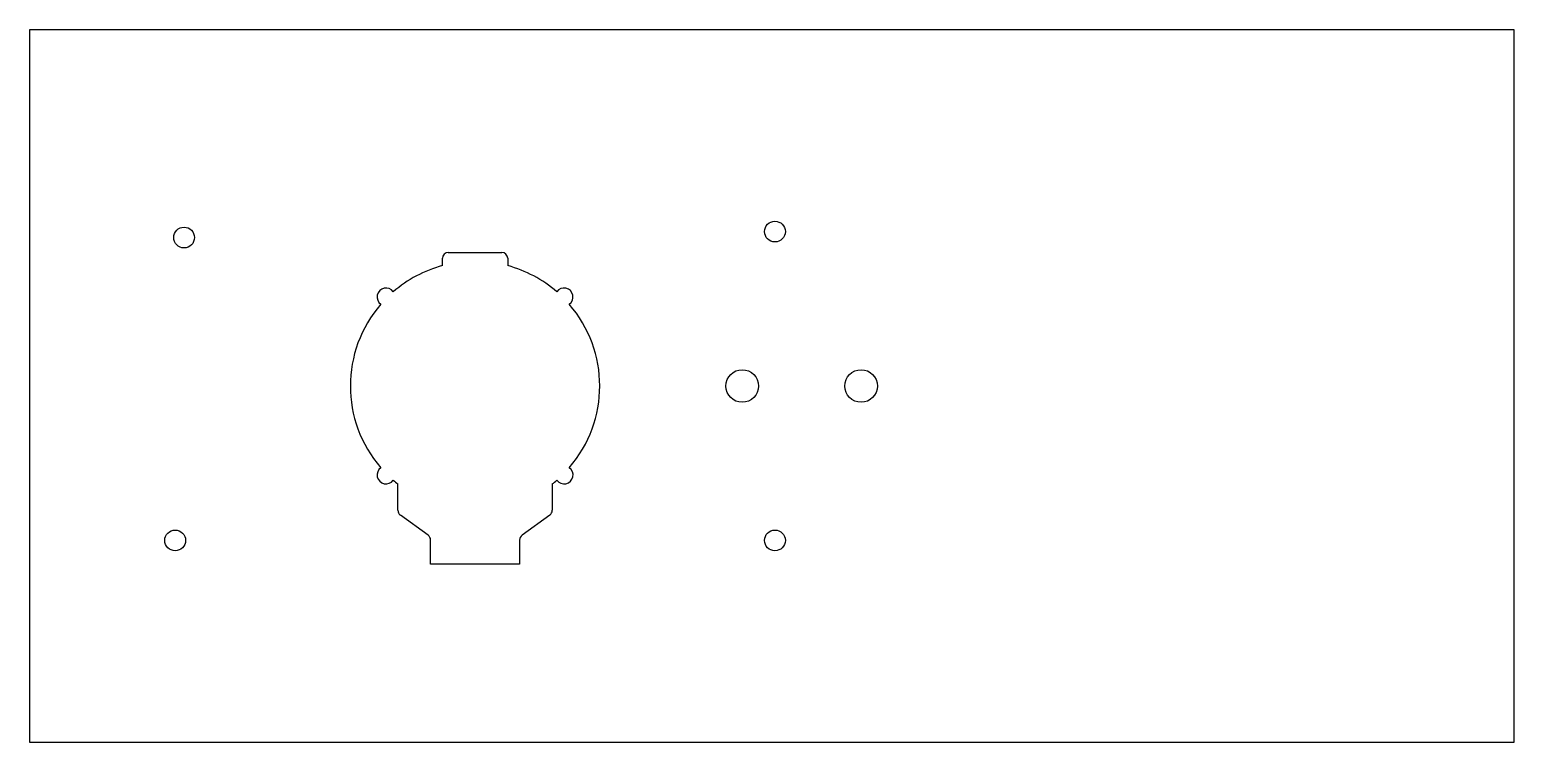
# Model space of a CAD drawing. Header units: millimetres. Extents: x -298 to -48, y -60 to 60.
import ezdxf

# ---------------------------------------------------------------- set-up
doc = ezdxf.new("R2010")
doc.units = ezdxf.units.MM
doc.layers.get('0').update_dxf_attribs({"linetype": 'CONTINUOUS'})

msp = doc.modelspace()

# ---------------------------------------------------------------- linework, layer by layer
for p, q in [((-228.94, 19.92), (-228.94, 21.15)), ((-227.94, 22.15), (-218.94, 22.15)), ((-217.94, 21.15), (-217.94, 19.92)), ((-236.44, -21.28), (-236.44, -16.84)), ((-210.44, -16.84), (-210.44, -21.28)), ((-231.35, -25.48), (-236.02, -22.09)), ((-210.85, -22.09), (-215.52, -25.48)), ((-230.94, -30.35), (-230.94, -26.29)), ((-215.94, -26.29), (-215.94, -30.35)), ((-215.94, -30.35), (-230.94, -30.35))]:
    msp.add_line(p, q)
msp.add_lwpolyline([(-48.44, 59.65), (-298.44, 59.65), (-298.44, -60.35), (-48.44, -60.35)], close=True)
for centre, radius in [((-272.44, 24.65), 1.75), ((-172.94, 25.65), 1.75), ((-178.44, -0.35), 2.75), ((-158.44, -0.35), 2.75), ((-273.94, -26.35), 1.75), ((-172.94, -26.35), 1.75)]:
    msp.add_circle(centre, radius)
for centre, radius, start, end in [((-227.94, 21.15), 1, 90, 180), ((-218.94, 21.15), 1, 0, 90), ((-223.44, -0.35), 21, 105.1831, 130.9686), ((-223.44, -0.35), 21, 49.0314, 74.8169), ((-238.44, 14.65), 1.5, 34.8179, 235.1821), ((-208.44, 14.65), 1.5, -55.182, 145.182), ((-223.44, -0.35), 21, 139.0314, 220.9168), ((-223.44, -0.35), 21, -40.9168, 40.9686), ((-238.44, -15.33), 1.5, 125.3985, 324.5133), ((-208.44, -15.33), 1.5, -144.5132, 54.6014), ((-223.44, -0.35), 21, 228.995, 231.7534), ((-223.44, -0.35), 21, 308.2466, 311.005), ((-235.44, -21.28), 1, 180, 234), ((-211.44, -21.28), 1, -54, 0), ((-231.94, -26.29), 1, 0, 54), ((-214.94, -26.29), 1, 126, 180)]:
    msp.add_arc(centre, radius, start, end)

doc.saveas('drawing.dxf')
